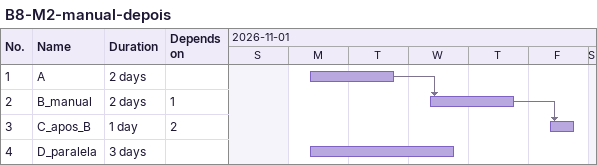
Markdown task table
B8-M2-manual-depois

| ID | Task | Duration | Start | Finish | Predecessors |
|---|---|---|---|---|---|
| 1 | A | 2d | 2026-11-02 | 2026-11-03 |  |
| 2 | B_manual | 2d | 2026-11-04 | 2026-11-05 | 1 |
| 3 | C_apos_B | 1d | 2026-11-06 | 2026-11-06 | 2 |
| 4 | D_paralela | 3d | 2026-11-02 | 2026-11-04 |  |
